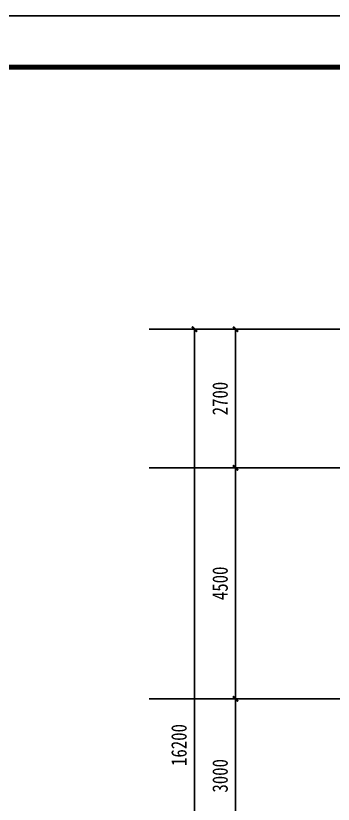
# Model space of a CAD drawing. Extents: x -144902 to 588294, y -160863 to 65494.
# Drawn here: x 33546 to 39725, y -116824 to -101463 of the extents above; entities that cross this region are included whole.
import ezdxf

# ---------------------------------------------------------------- set-up
doc = ezdxf.new("R2010")
doc.units = 0
doc.header["$LTSCALE"] = 100
doc.linetypes.add('ACAD_ISO04W100', pattern=[30.5, 24, -3, 0.5, -3])
doc.layers.get('0').update_dxf_attribs({"linetype": 'CONTINUOUS'})
doc.layers.get('Defpoints').update_dxf_attribs({"linetype": 'CONTINUOUS'})
for name, color, linetype in [('1508', 2, 'CONTINUOUS'), ('AXIS', 3, 'CONTINUOUS'), ('DOTE', 253, 'ACAD_ISO04W100'), ('tk', 7, 'CONTINUOUS')]:
    doc.layers.add(name, color=color, linetype=linetype)
doc.styles.add('DIM_FONT', font='SIMHEI.TTF', dxfattribs={"width": 0.8})
doc.dimstyles.new('DIMN', dxfattribs={"dimtxt": 300, "dimasz": 100, "dimexe": 250, "dimexo": 300, "dimgap": 150, "dimtad": 1, "dimdec": 0, "dimzin": 0, "dimdsep": 46, "dimtxsty": 'DIM_FONT', "dimblk": 'ARCHTICK', "dimcen": 0.09, "dimclrt": 7, "dimazin": 2, "dimtfac": 1, "dimtdec": 0, "dimtix": 1, "dimtmove": 2, "dimatfit": 3, "dimfxl": 1, "dimtolj": 1, "dimtzin": 0, "dimarcsym": 0})

# ---------------------------------------------------------------- blocks, each defined once
blk = doc.blocks.new('A1tk')
at = {"layer": 'tk', "color": 5}
blk.add_lwpolyline([(0, 0), (0, 59400), (84100, 59400), (84100, 0)], close=True, dxfattribs=at)
at = {"layer": 'tk', "const_width": 100}
blk.add_lwpolyline([(2500, 1000), (83100, 1000), (83100, 58400), (2500, 58400)], close=True, dxfattribs=at)
blk = doc.blocks.new('_ArchTick')
at = {"color": 0, "linetype": 'ByBlock', "const_width": 0.4}
blk.add_lwpolyline([(-0.5, -0.5), (0.5, 0.5)], dxfattribs=at)
blk = doc.blocks.new('*D1198')
at = {"layer": 'AXIS', "color": 0, "lineweight": -2}
for p, q in [((38424, -107570), (36774, -107570)), ((37024, -123770), (37024, -107570)), ((38424, -123770), (36774, -123770))]:
    blk.add_line(p, q, dxfattribs=at)
at = {"layer": 'Defpoints', "color": 0}
for p in [(37024, -107570), (38724, -107570), (38724, -123770)]:
    blk.add_point(p, dxfattribs=at)
at = {"layer": 'AXIS', "color": 0, "lineweight": -2, "xscale": 100, "yscale": 100, "zscale": 100}
for p, rotation in [((37024, -107570), 90), ((37024, -123770), 270)]:
    blk.add_blockref('_ArchTick', p, dxfattribs=dict(at, rotation=rotation))
at = {"layer": 'AXIS', "color": 7, "insert": (36724, -115670), "char_height": 300, "attachment_point": 5, "rotation": 90, "style": 'DIM_FONT'}
blk.add_mtext('\\A1;16200', dxfattribs=at)
blk = doc.blocks.new('*D1199')
at = {"layer": 'AXIS', "color": 0, "lineweight": -2}
for p, q in [((38424, -114770), (37574, -114770)), ((37824, -117770), (37824, -114770)), ((38424, -117770), (37574, -117770))]:
    blk.add_line(p, q, dxfattribs=at)
at = {"layer": 'Defpoints', "color": 0}
for p in [(37824, -114770), (38724, -114770), (38724, -117770)]:
    blk.add_point(p, dxfattribs=at)
at = {"layer": 'AXIS', "color": 0, "lineweight": -2, "xscale": 100, "yscale": 100, "zscale": 100}
for p, rotation in [((37824, -114770), 90), ((37824, -117770), 270)]:
    blk.add_blockref('_ArchTick', p, dxfattribs=dict(at, rotation=rotation))
at = {"layer": 'AXIS', "color": 7, "insert": (37524, -116270), "char_height": 300, "attachment_point": 5, "rotation": 90, "style": 'DIM_FONT'}
blk.add_mtext('\\A1;3000', dxfattribs=at)
blk = doc.blocks.new('*D1202')
at = {"layer": 'AXIS', "color": 0, "lineweight": -2}
for p, q in [((38424, -107570), (37574, -107570)), ((37824, -110270), (37824, -107570)), ((38424, -110270), (37574, -110270))]:
    blk.add_line(p, q, dxfattribs=at)
at = {"layer": 'Defpoints', "color": 0}
for p in [(37824, -107570), (38724, -107570), (38724, -110270)]:
    blk.add_point(p, dxfattribs=at)
at = {"layer": 'AXIS', "color": 0, "lineweight": -2, "xscale": 100, "yscale": 100, "zscale": 100}
for p, rotation in [((37824, -107570), 90), ((37824, -110270), 270)]:
    blk.add_blockref('_ArchTick', p, dxfattribs=dict(at, rotation=rotation))
at = {"layer": 'AXIS', "color": 7, "insert": (37524, -108920), "char_height": 300, "attachment_point": 5, "rotation": 90, "style": 'DIM_FONT'}
blk.add_mtext('\\A1;2700', dxfattribs=at)
blk = doc.blocks.new('*D1203')
at = {"layer": 'AXIS', "color": 0, "lineweight": -2}
for p, q in [((38424, -110270), (37574, -110270)), ((37824, -114770), (37824, -110270)), ((38424, -114770), (37574, -114770))]:
    blk.add_line(p, q, dxfattribs=at)
at = {"layer": 'Defpoints', "color": 0}
for p in [(37824, -110270), (38724, -110270), (38724, -114770)]:
    blk.add_point(p, dxfattribs=at)
at = {"layer": 'AXIS', "color": 0, "lineweight": -2, "xscale": 100, "yscale": 100, "zscale": 100}
for p, rotation in [((37824, -110270), 90), ((37824, -114770), 270)]:
    blk.add_blockref('_ArchTick', p, dxfattribs=dict(at, rotation=rotation))
at = {"layer": 'AXIS', "color": 7, "insert": (37524, -112520), "char_height": 300, "attachment_point": 5, "rotation": 90, "style": 'DIM_FONT'}
blk.add_mtext('\\A1;4500', dxfattribs=at)

msp = doc.modelspace()

# ---------------------------------------------------------------- linework, layer by layer
at = {"layer": 'AXIS'}
for p, q in [((38723.791, -107570.276), (36144.337, -107570.276)), ((38723.791, -110270.276), (36144.337, -110270.276)), ((38723.791, -114770.276), (36144.337, -114770.276))]:
    msp.add_line(p, q, dxfattribs=at)
at = {"layer": 'DOTE'}
for p, q in [((53151.167, -107570.276), (36973.848, -107570.276)), ((53151.167, -110270.276), (36973.848, -110270.276)), ((53151.167, -114770.276), (36973.848, -114770.276))]:
    msp.add_line(p, q, dxfattribs=at)

# ---------------------------------------------------------------- block references
at = {"layer": '1508'}
msp.add_blockref('A1tk', (-20399.668, -160862.678), dxfattribs=at)

# ---------------------------------------------------------------- dimensions: what is measured, and where the dimension line sits
at = {"layer": 'AXIS'}
for p1, p2, distance, picture, middle in [((38723.791, -123770.276), (38723.791, -107570.276), 1699.686, '*D1198', (36724.105, -115670.276)), ((38723.791, -110270.276), (38723.791, -107570.276), 899.686, '*D1202', (37524.105, -108920.276)), ((38723.791, -114770.276), (38723.791, -110270.276), 899.686, '*D1203', (37524.105, -112520.276)), ((38723.791, -117770.276), (38723.791, -114770.276), 899.686, '*D1199', (37524.105, -116270.276))]:
    dim = msp.add_aligned_dim(p1=p1, p2=p2, distance=distance, dimstyle='DIMN', dxfattribs=at)
    dim.commit()
    dim.dimension.update_dxf_attribs({"geometry": picture, "text_midpoint": middle})

doc.saveas('drawing.dxf')
